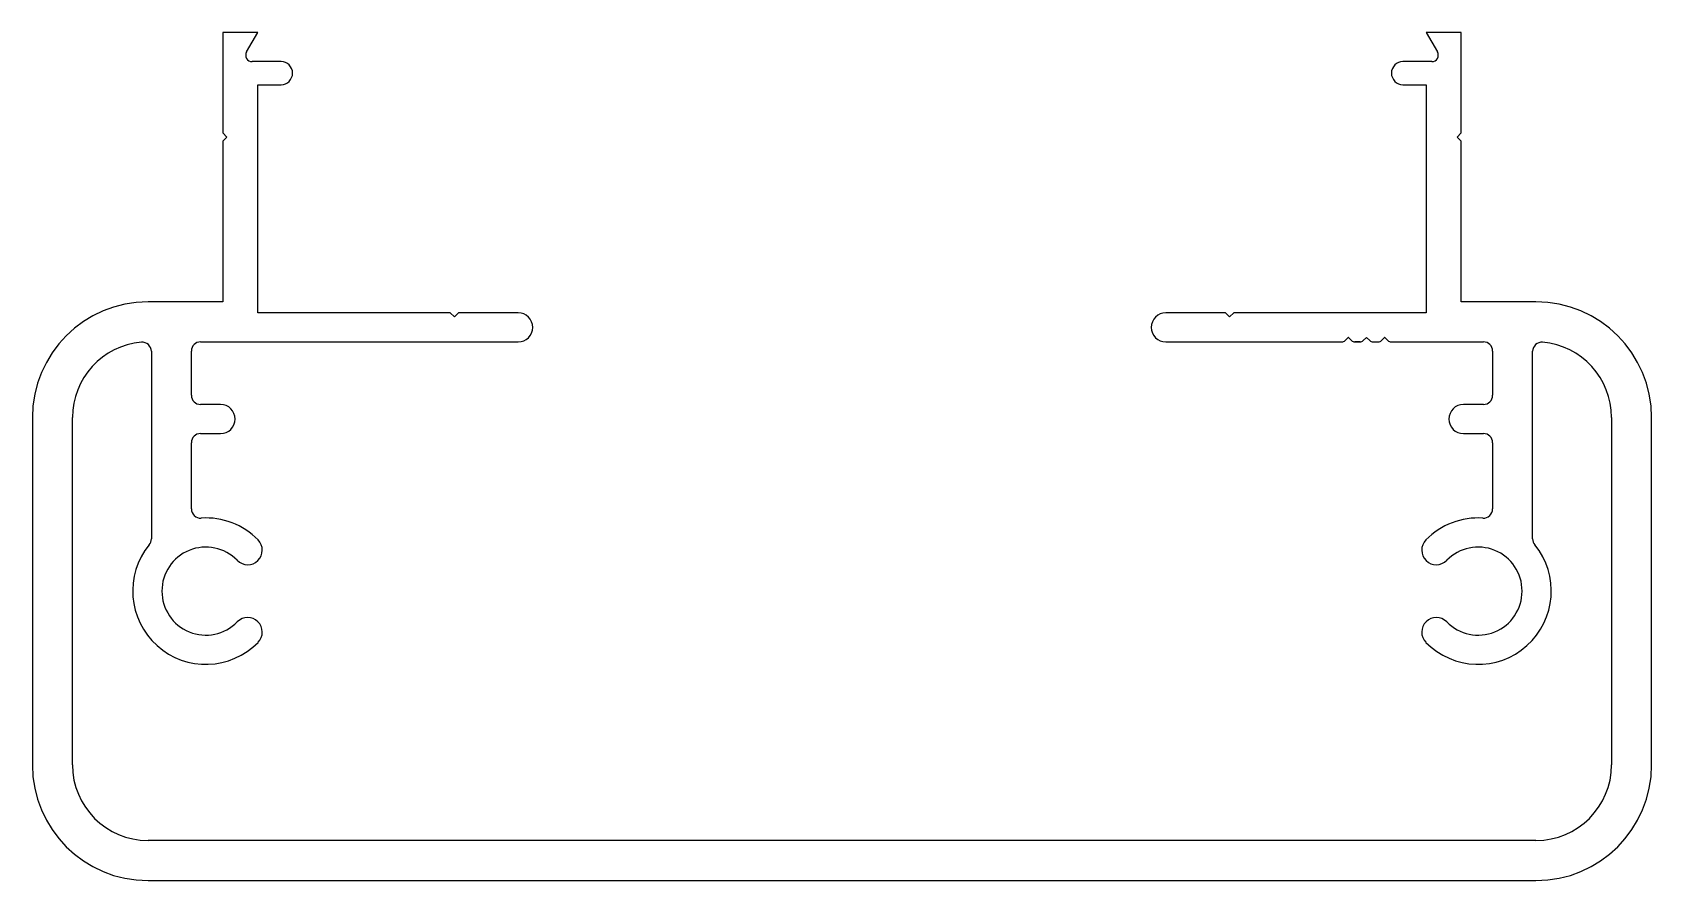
# Model space of a CAD drawing. Extents: x -44.5 to 44.4, y 4 to 50.5.
import ezdxf

# ---------------------------------------------------------------- set-up
doc = ezdxf.new("R2010")
doc.units = 0
doc.layers.add('DETAIL', color=2, linetype='CONTINUOUS')

msp = doc.modelspace()

# ---------------------------------------------------------------- linework, layer by layer
at = {"layer": 'DETAIL', "color": 7, "linetype": 'CONTINUOUS'}
for p, q in [((-32.142, 50.524), (-34.072, 50.524)), ((-34.072, 50.524), (-34.072, 45.015)), ((-32.761, 49.453), (-32.142, 50.524)), ((33.928, 50.524), (31.998, 50.524)), ((31.998, 50.524), (32.617, 49.453)), ((33.928, 45.015), (33.928, 50.524)), ((-30.872, 48.924), (-32.456, 48.924)), ((32.312, 48.924), (30.728, 48.924)), ((-32.142, 35.144), (-32.142, 47.654)), ((-32.142, 47.654), (-30.872, 47.654)), ((30.728, 47.654), (31.998, 47.654)), ((31.998, 47.654), (31.998, 35.144)), ((-34.072, 45.015), (-33.841, 44.784)), ((-33.841, 44.784), (-34.072, 44.553)), ((-34.072, 44.553), (-34.072, 35.744)), ((33.697, 44.784), (33.928, 45.015)), ((33.928, 44.553), (33.697, 44.784)), ((33.928, 35.744), (33.928, 44.553)), ((-34.072, 35.744), (-38.172, 35.744)), ((38.028, 35.744), (33.928, 35.744)), ((-21.583, 35.144), (-32.142, 35.144)), ((-21.352, 34.913), (-21.583, 35.144)), ((-21.121, 35.144), (-21.352, 34.913)), ((-17.852, 35.144), (-21.121, 35.144)), ((20.977, 35.144), (17.708, 35.144)), ((21.208, 34.913), (20.977, 35.144)), ((21.439, 35.144), (21.208, 34.913)), ((31.998, 35.144), (21.439, 35.144)), ((27.549, 33.617), (27.72, 33.789)), ((27.732, 33.789), (27.903, 33.617)), ((28.549, 33.617), (28.72, 33.789)), ((28.732, 33.789), (28.903, 33.617)), ((29.549, 33.617), (29.72, 33.789)), ((29.732, 33.789), (29.903, 33.617)), ((-37.991, 33.03), (-37.991, 22.734)), ((-35.791, 30.616), (-35.791, 33.044)), ((-35.29, 33.544), (-17.852, 33.544)), ((17.708, 33.544), (26.621, 33.544)), ((26.621, 33.544), (27.373, 33.544)), ((27.373, 33.544), (27.373, 33.544)), ((28.08, 33.544), (28.373, 33.544)), ((28.373, 33.544), (28.08, 33.544)), ((28.08, 33.544), (28.373, 33.544)), ((28.373, 33.544), (28.08, 33.544)), ((28.08, 33.544), (28.373, 33.544)), ((29.08, 33.544), (29.372, 33.544)), ((30.08, 33.544), (31.356, 33.544)), ((31.356, 33.544), (35.146, 33.544)), ((35.647, 33.044), (35.647, 30.616)), ((37.847, 22.734), (37.847, 33.03)), ((-44.522, 29.394), (-44.522, 10.344)), ((-42.322, 10.344), (-42.322, 29.394)), ((-34.191, 30.115), (-35.29, 30.115)), ((35.146, 30.115), (34.047, 30.115)), ((42.178, 29.394), (42.178, 10.344)), ((44.378, 10.344), (44.378, 29.394)), ((-35.29, 28.515), (-34.191, 28.515)), ((34.047, 28.515), (35.146, 28.515)), ((-35.791, 24.38), (-35.791, 28.015)), ((35.647, 28.015), (35.647, 24.38)), ((38.028, 6.194), (-38.172, 6.194)), ((-38.172, 3.994), (38.028, 3.994))]:
    msp.add_line(p, q, dxfattribs=at)
for centre, radius, start, end in [((-32.456, 49.276), 0.352, 150, 270), ((-30.872, 48.289), 0.635, 270, 90), ((30.728, 48.289), 0.635, 90, 270), ((32.312, 49.276), 0.352, 270, 30), ((-38.172, 29.394), 6.35, 90, 180), ((38.028, 29.394), 6.35, 0, 90), ((-17.852, 34.344), 0.8, 270, 90), ((17.708, 34.344), 0.8, 90, 270), ((27.726, 33.783), 0.008, 45, 135), ((28.726, 33.783), 0.008, 45, 135), ((29.726, 33.783), 0.008, 45, 135), ((-38.172, 29.394), 4.15, 95.01646, 180), ((-38.491, 33.03), 0.5, 0, 95.01646), ((-35.29, 33.044), 0.5, 90, 180), ((27.373, 33.794), 0.25, 270, 315), ((28.08, 33.794), 0.25, 225, 270), ((28.373, 33.794), 0.25, 270, 315), ((29.08, 33.794), 0.25, 225, 270), ((29.372, 33.794), 0.25, 270, 315), ((30.08, 33.794), 0.25, 225, 270), ((35.146, 33.044), 0.5, 360, 90), ((38.347, 33.03), 0.5, 84.98354, 180), ((38.028, 29.394), 4.15, 360, 84.98354), ((-35.29, 30.616), 0.5, 180, 270), ((35.146, 30.616), 0.5, 270, 0), ((-34.191, 29.315), 0.8, 270, 90), ((34.047, 29.315), 0.8, 90, 270), ((-35.29, 28.015), 0.5, 90, 180), ((35.146, 28.015), 0.5, 360, 90), ((-35.29, 24.38), 0.5, 180, 273.7252), ((35.146, 24.38), 0.5, 266.2748, 0), ((-34.997, 19.874), 4.015, 44.4085, 93.7252), ((34.853, 19.874), 4.015, 86.2748, 135.5915), ((-34.997, 19.874), 4.015, 140.69895, 315.5915), ((-38.491, 22.734), 0.5, 320.69895, 360), ((-34.997, 19.874), 2.415, 44.4085, 315.5915), ((-32.7, 22.124), 0.8, 224.4085, 44.4085), ((32.556, 22.124), 0.8, 135.5915, 315.5915), ((34.853, 19.874), 4.015, 224.4085, 39.30105), ((34.853, 19.874), 2.415, 224.4085, 135.5915), ((38.347, 22.734), 0.5, 180, 219.30105), ((-32.7, 17.625), 0.8, 315.5915, 135.5915), ((32.556, 17.625), 0.8, 44.4085, 224.4085), ((-38.172, 10.344), 6.35, 180, 270), ((-38.172, 10.344), 4.15, 180, 270), ((38.028, 10.344), 4.15, 270, 360), ((38.028, 10.344), 6.35, 270, 0)]:
    msp.add_arc(centre, radius, start, end, dxfattribs=at)

doc.saveas('drawing.dxf')
